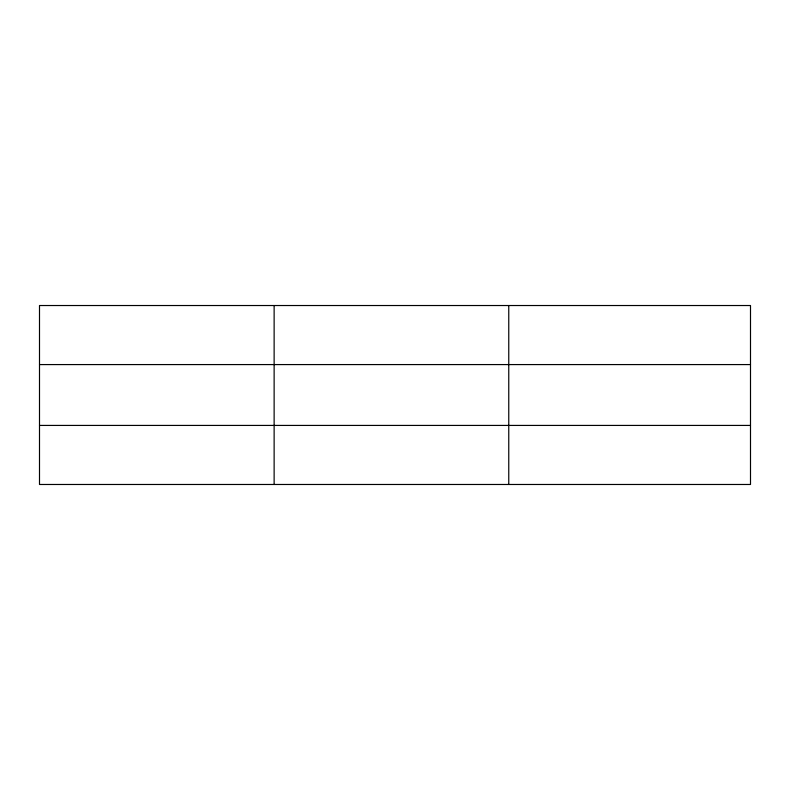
<?xml version="1.0" encoding="UTF-8"?>
<svg xmlns="http://www.w3.org/2000/svg" width="790" height="790" viewBox="0 0 790 790"><rect width="100%" height="100%" fill="white"/><g stroke="black" fill="none" stroke-linecap="round" stroke-linejoin="round"><path stroke-width="1.19" d="M274.13 305.523L274.13 484.477M508.76 305.523L508.76 484.477M750.5 364.575L750.5 305.523L39.5 305.523L39.5 484.477L750.5 484.477L750.5 364.575L39.5 364.575M39.5 425.425L750.5 425.425"/></g></svg>
